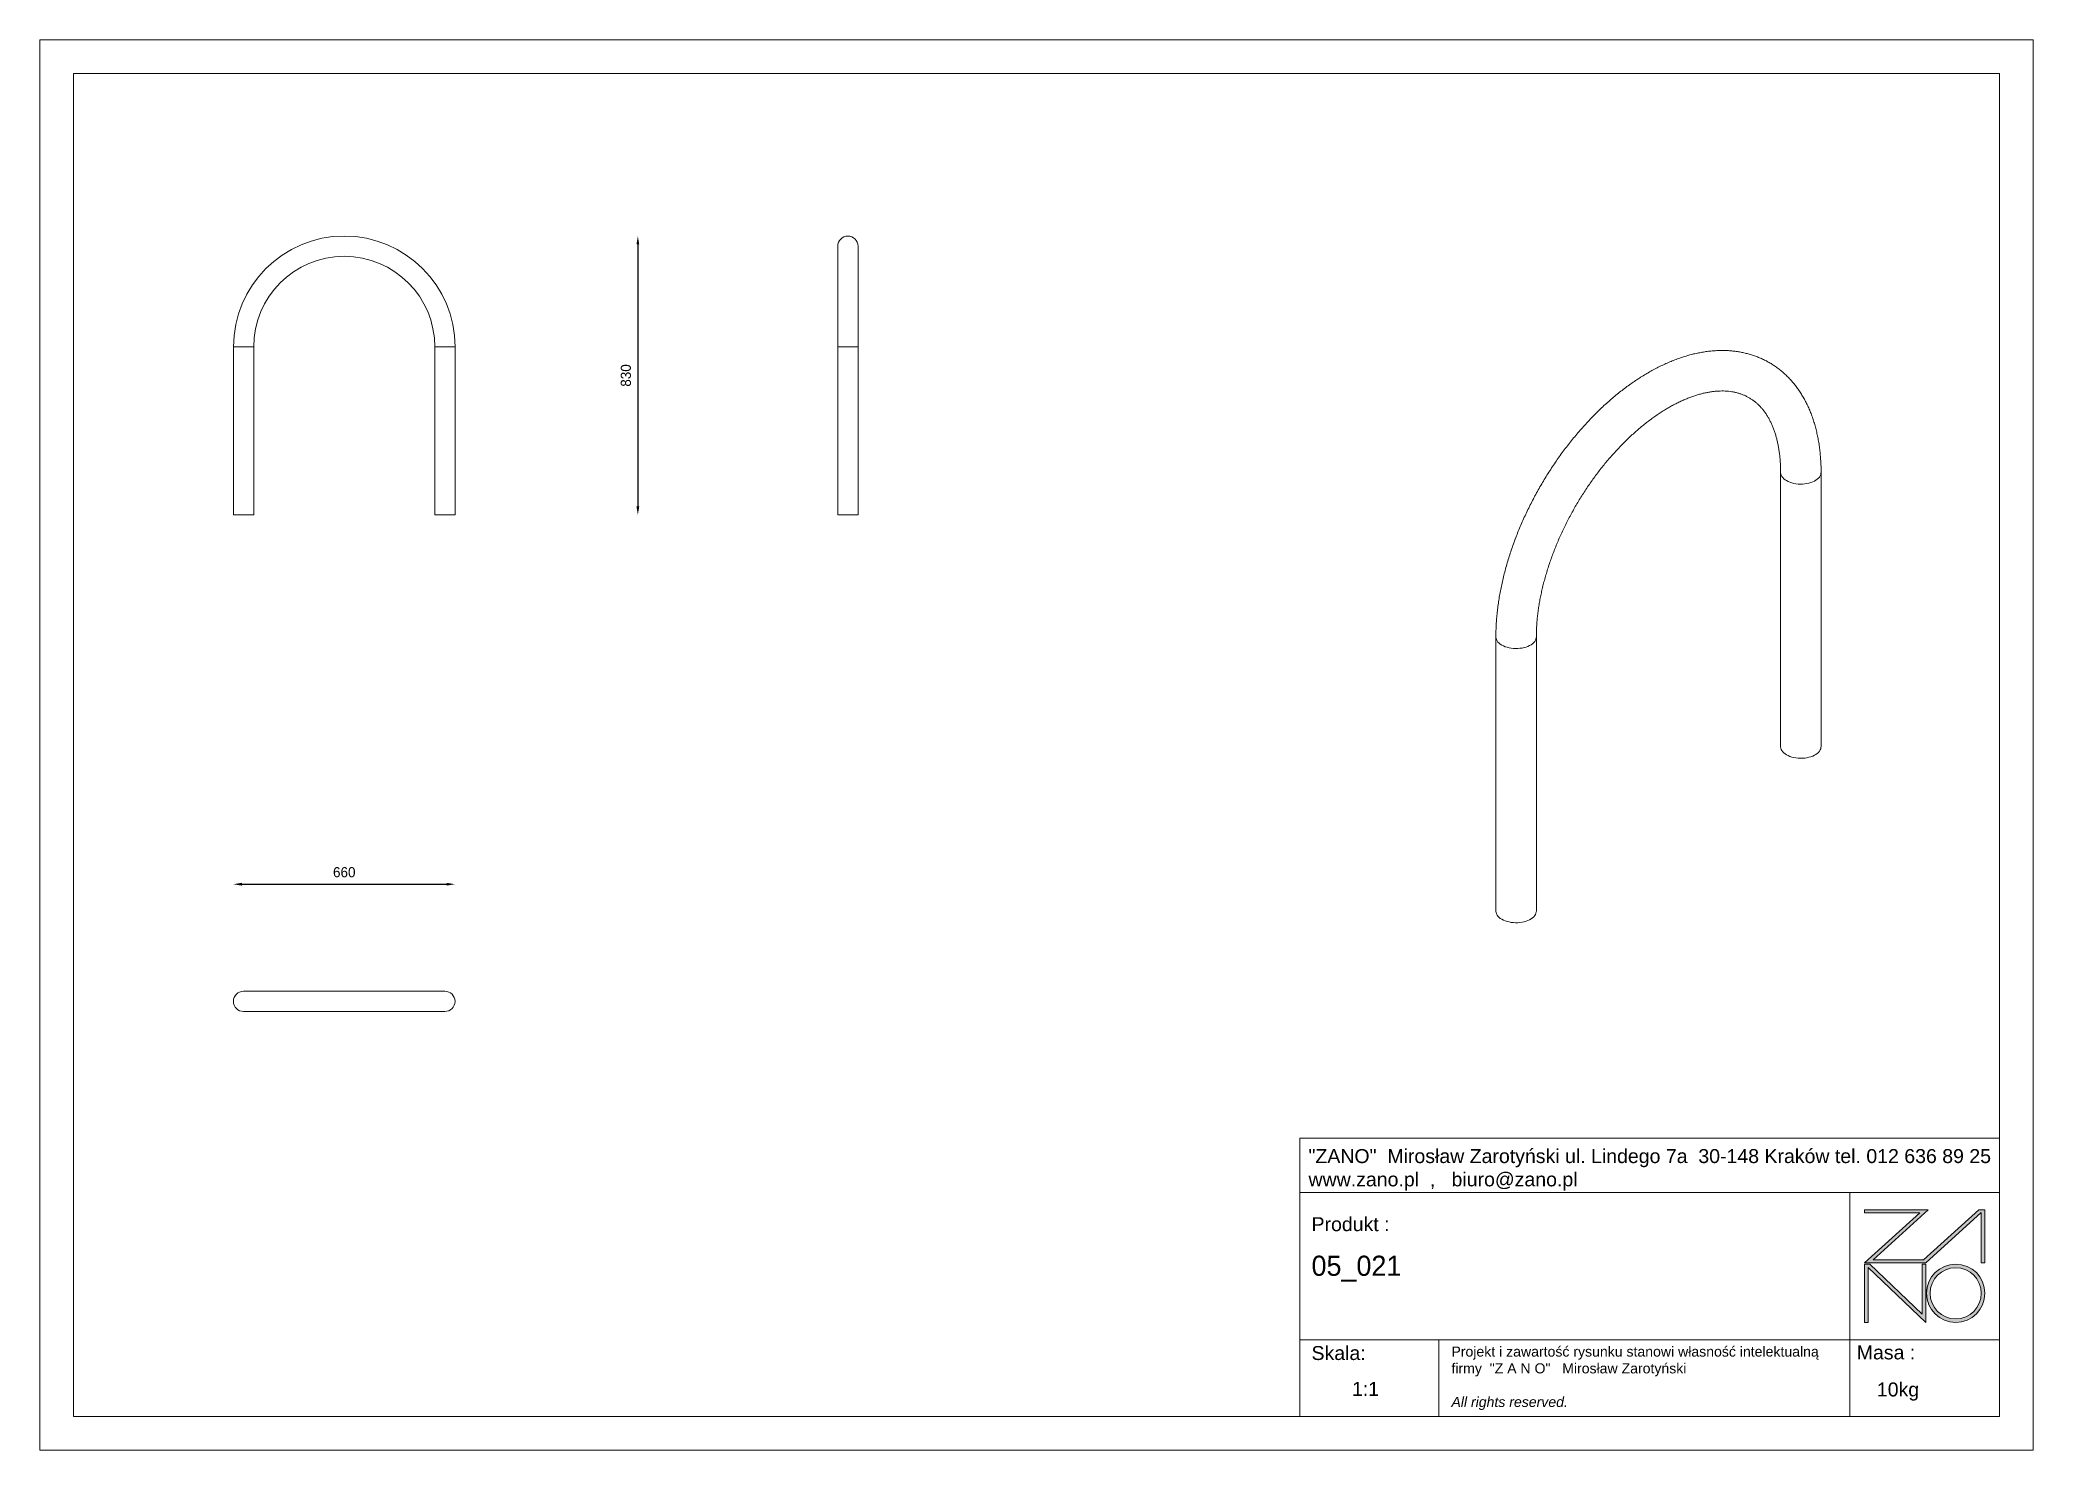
# Model space of a CAD drawing. Header units: millimetres. Extents: x -2278 to 3662, y -1254 to 2946.
import ezdxf

# ---------------------------------------------------------------- set-up
doc = ezdxf.new("R2010")
doc.units = ezdxf.units.MM
doc.header["$PDSIZE"] = -1
doc.layers.add('tabelka', color=155, linetype='Continuous')
doc.layers.add('WYMIAR', color=96, linetype='Continuous')
doc.dimstyles.new('1-1', dxfattribs={"dimtxt": 30, "dimasz": 25, "dimexe": 6.25, "dimexo": 30, "dimgap": 20.625, "dimtad": 1, "dimdec": 1, "dimtxsty": 'Standard', "dimcen": 0, "dimclrd": 2, "dimclre": 2, "dimclrt": 2, "dimadec": 0, "dimazin": 0, "dimtfac": 1, "dimtdec": 1, "dimtmove": 0, "dimatfit": 3, "dimfxl": 0, "dimarcsym": 0})

# ---------------------------------------------------------------- blocks, each defined once
blk = doc.blocks.new('zano')
at = {"layer": 'Defpoints', "lineweight": 5}
for points in [[(6270.2, 3716.2), (6270.2, 3707.4), (6434.8, 3707.4), (6270.2, 3558.4), (6452.4, 3558.4), (6617.9, 3708.2), (6617.9, 3558.4), (6628.6, 3558.4), (6628.6, 3716.2), (6610.7, 3716.2), (6446.1, 3567.2), (6295.4, 3567.2), (6459.9, 3716.2), (6270.2, 3716.2), (6270.2, 3707.4)], [(6270.2, 3554.4), (6286.2, 3554.4), (6441.7, 3405.6), (6441.7, 3554.4), (6452.4, 3554.4), (6452.4, 3380.5), (6281, 3544.6), (6281, 3380.5), (6270.2, 3380.5)]]:
    blk.add_hatch(color=251, dxfattribs=at).paths.add_polyline_path(points)
h = blk.add_hatch(color=251, dxfattribs=at)
h.paths.add_polyline_path([(6454.7, 3467.4, 1), (6628.6, 3467.4, 1)])
h.paths.add_polyline_path([(6617.9, 3467.4, -1), (6465.4, 3467.4, -1)], flags=16)
at = {"layer": 'Defpoints', "color": 251, "lineweight": 5}
blk.add_lwpolyline([(6434.8, 3707.4), (6270.2, 3558.4), (6452.4, 3558.4), (6617.9, 3708.2), (6617.9, 3558.4), (6628.6, 3558.4), (6628.6, 3716.2), (6610.7, 3716.2), (6446.1, 3567.2), (6295.4, 3567.2), (6459.9, 3716.2), (6270.2, 3716.2), (6270.2, 3707.4), (6432.1, 3707.4)], dxfattribs=at)
for points in [[(6270.2, 3716.2), (6270.2, 3707.4), (6434.8, 3707.4), (6270.2, 3558.4), (6452.4, 3558.4), (6617.9, 3708.2), (6617.9, 3558.4), (6628.6, 3558.4), (6628.6, 3716.2), (6610.7, 3716.2), (6446.1, 3567.2), (6295.4, 3567.2), (6459.9, 3716.2), (6270.2, 3716.2), (6270.2, 3707.4)], [(6270.2, 3554.4), (6286.2, 3554.4), (6441.7, 3405.6), (6441.7, 3554.4), (6452.4, 3554.4), (6452.4, 3380.5), (6281, 3544.6), (6281, 3380.5), (6270.2, 3380.5)]]:
    blk.add_lwpolyline(points, close=True, dxfattribs=at)
for radius in [87, 76.3]:
    blk.add_circle((6541.7, 3467.4), radius, dxfattribs=at)
blk = doc.blocks.new('TABELA')
at = {"layer": 'tabelka', "lineweight": 5}
for p, q in [((4587.4, 3929.4), (6672.4, 3929.4)), ((4587.4, 3767.6), (4587.4, 3929.4)), ((4587.4, 3929.4), (6672.4, 3929.4)), ((6226.5, 3767.6), (6226.5, 3329)), ((4587.4, 3329), (6672.4, 3329)), ((5001.6, 3329), (5001.6, 3100.4)), ((6226.5, 3329), (6226.5, 3100.4))]:
    blk.add_line(p, q, dxfattribs=at)
blk.add_lwpolyline([(4587.4, 3767.6), (6672.4, 3767.6), (6672.4, 3100.4), (4587.4, 3100.4)], close=True, dxfattribs=at)
blk.add_blockref('zano', (0, 0))
at = {"layer": 'tabelka', "lineweight": 5, "attachment_point": 1}
for s, insert, char_height, width in [('{\\fArial|b0|i0|c238|p34;"ZANO"  Mirosław Zarotyński ul. Lindego 7a  30-148 Kraków tel. 012 636 89 25\\Pwww.zano.pl  ,   biuro@zano.pl}', (4613, 3896.9), 41.595, 2040.38), ('{\\fArial|b0|i0|c238|p34;Produkt : }', (4622, 3694.1), 41.595, 265.273), ('{\\fCentury Gothic|b0|i0|c238|p34;05_021 }', (4622, 3579.5), 60, 713.135), ('{\\fArial|b0|i0|c238|p34;Skala: }', (4622, 3310.3), 41.595, 191.675), ('{\\fArial|b0|i0|c238|p34;Masa :}', (6246.7, 3312.2), 41.595, 200.457), ('{\\fArial|b0|i0|c238|p34;1:1}', (4742.5, 3203.5), 41.595, 42.482), ('{\\fArial|b0|i0|c238|p34;10kg}', (6306.7, 3201.8), 41.595, 42.482)]:
    blk.add_mtext(s, dxfattribs=dict(at, insert=insert, char_height=char_height, width=width))
at = {"layer": 'tabelka', "color": 1, "lineweight": 5, "insert": (5038.9, 3308.9), "char_height": 30, "width": 1186.12, "attachment_point": 1}
blk.add_mtext('{\\fArial|b0|i0|c0|p34;Projekt i zawartość rysunku stanowi własność intelektualną firmy \\fArial|b0|i0|c238|p34; "Z A N O"   Mirosław Zarotyński\\fArial|b0|i1|c238|p34;\\P\\PAll rights reserved.}', dxfattribs=at)
blk = doc.blocks.new('izometria')
at = {"color": 7, "linetype": 'Continuous', "lineweight": 15}
for p, q in [((-548.2, 1268.7), (-548.2, 860.4)), ((-487.9, 860.4), (-487.9, 1268.7)), ((-972.4, 1023.8), (-972.4, 615.5)), ((-912.1, 615.5), (-912.1, 1023.8))]:
    blk.add_line(p, q, dxfattribs=at)
at = {"color": 7, "linetype": 'Continuous', "lineweight": 15, "flags": 128}
for points in [[(-548.2, 1268.7), (-548.2, 1268.2), (-547.9, 1266.3), (-547.3, 1264.5), (-546.3, 1262.7), (-545, 1261), (-543.4, 1259.3), (-541.5, 1257.8), (-539.3, 1256.4)], [(-487.9, 1268.7), (-488, 1267.3), (-488.4, 1265.4), (-489.2, 1263.6), (-490.3, 1261.8), (-491.8, 1260.1), (-493.5, 1258.5), (-495.6, 1257.1), (-497.9, 1255.7), (-500.4, 1254.6), (-503.2, 1253.5), (-506.1, 1252.7), (-509.2, 1252), (-512.3, 1251.6), (-515.6, 1251.3), (-518.8, 1251.3), (-522.1, 1251.4), (-525.3, 1251.8), (-528.4, 1252.3), (-531.4, 1253.1), (-534.3, 1254), (-536.9, 1255.1), (-539.3, 1256.4), (-541.5, 1257.8), (-543.4, 1259.3), (-545, 1261), (-546.3, 1262.7), (-547.3, 1264.5), (-547.9, 1266.3), (-548.2, 1268.2), (-548.2, 1268.7)], [(-539.3, 1256.4), (-536.9, 1255.1), (-534.3, 1254), (-531.4, 1253.1), (-528.4, 1252.3), (-525.3, 1251.8), (-522.1, 1251.4), (-518.8, 1251.3), (-515.6, 1251.3), (-512.3, 1251.6), (-509.2, 1252), (-506.1, 1252.7), (-503.2, 1253.5), (-500.4, 1254.6), (-497.9, 1255.7), (-495.6, 1257.1), (-493.5, 1258.5), (-491.8, 1260.1), (-490.3, 1261.8), (-489.2, 1263.6), (-488.4, 1265.4), (-488, 1267.3), (-487.9, 1268.8)], [(-912.1, 1023.8), (-912.2, 1022.4), (-912.7, 1020.5), (-913.5, 1018.7), (-914.6, 1016.9), (-916, 1015.2), (-917.8, 1013.6), (-919.8, 1012.1), (-922.2, 1010.8), (-924.7, 1009.6), (-927.5, 1008.6), (-930.4, 1007.8), (-933.4, 1007.1), (-936.6, 1006.7), (-939.8, 1006.4), (-943.1, 1006.4), (-946.4, 1006.5), (-949.6, 1006.9), (-952.7, 1007.4), (-955.7, 1008.2), (-958.5, 1009.1), (-961.2, 1010.2), (-963.6, 1011.5), (-965.8, 1012.9), (-967.7, 1014.4), (-969.3, 1016), (-970.6, 1017.8), (-971.5, 1019.6), (-972.2, 1021.4), (-972.4, 1023.3), (-972.4, 1023.8)], [(-972.4, 1023.8), (-972.4, 1023.3), (-972.2, 1021.4), (-971.5, 1019.6), (-970.6, 1017.8), (-969.3, 1016), (-967.7, 1014.4), (-965.8, 1012.9), (-963.6, 1011.5)], [(-963.6, 1011.5), (-961.2, 1010.2), (-958.5, 1009.1), (-955.7, 1008.2), (-952.7, 1007.4), (-949.6, 1006.9), (-946.4, 1006.5), (-943.1, 1006.4), (-939.8, 1006.4), (-936.6, 1006.7), (-933.4, 1007.1), (-930.4, 1007.8), (-927.5, 1008.6), (-924.7, 1009.6), (-922.2, 1010.8), (-919.8, 1012.1), (-917.8, 1013.6), (-916, 1015.2), (-914.6, 1016.9), (-913.5, 1018.7), (-912.7, 1020.5), (-912.2, 1022.4), (-912.1, 1023.9)], [(-487.9, 860.4), (-488, 859), (-488.4, 857.1), (-489.2, 855.3), (-490.3, 853.5), (-491.8, 851.8), (-493.5, 850.3), (-495.6, 848.8), (-497.9, 847.5), (-500.4, 846.3), (-503.2, 845.3), (-506.1, 844.4), (-509.2, 843.8), (-512.3, 843.3), (-515.6, 843.1), (-518.8, 843), (-522.1, 843.2), (-525.3, 843.5), (-528.4, 844.1), (-531.4, 844.8), (-534.3, 845.8), (-536.9, 846.9), (-539.3, 848.1), (-541.5, 849.5), (-543.4, 851), (-545, 852.7), (-546.3, 854.4), (-547.3, 856.2), (-547.9, 858.1), (-548.2, 859.9), (-548.2, 860.4)], [(-972.4, 615.5), (-972.4, 615), (-972.2, 613.1), (-971.5, 611.3), (-970.6, 609.5), (-969.3, 607.8), (-967.7, 606.1), (-965.8, 604.6), (-963.6, 603.2)], [(-963.6, 603.2), (-961.2, 601.9), (-958.5, 600.8), (-955.7, 599.9), (-952.7, 599.2), (-949.6, 598.6), (-946.4, 598.2), (-943.1, 598.1), (-939.8, 598.1), (-936.6, 598.4), (-933.4, 598.9), (-930.4, 599.5), (-927.5, 600.3), (-924.7, 601.4), (-922.2, 602.5), (-919.8, 603.9), (-917.8, 605.3), (-916, 606.9), (-914.6, 608.6), (-913.5, 610.4), (-912.7, 612.2), (-912.2, 614.1), (-912.1, 615.5)]]:
    blk.add_lwpolyline(points, dxfattribs=at)
at = {"color": 7, "linetype": 'Continuous', "lineweight": 15}
for points, knots in [([(-487.9, 1268.7), (-487.9, 1270.2), (-487.9, 1274.7), (-488.1, 1281.9), (-488.6, 1290.4), (-489.4, 1298.7), (-490.3, 1306.9), (-491.6, 1315), (-493.1, 1322.9), (-494.8, 1330.6), (-496.7, 1338.1), (-499, 1345.5), (-501.4, 1352.7), (-504.1, 1359.6), (-507, 1366.4), (-510.2, 1372.9), (-513.6, 1379.2), (-517.2, 1385.2), (-521, 1391), (-525, 1396.6), (-529.2, 1401.9), (-533.6, 1406.9), (-538.2, 1411.7), (-543, 1416.2), (-548, 1420.4), (-553.1, 1424.4), (-558.4, 1428.1), (-563.8, 1431.5), (-569.4, 1434.6), (-575.2, 1437.5), (-581.1, 1440), (-587.1, 1442.3), (-593.3, 1444.3), (-599.5, 1446), (-606, 1447.5), (-612.5, 1448.6), (-619.2, 1449.5), (-625.9, 1450), (-632.8, 1450.3), (-639.8, 1450.2), (-646.8, 1449.9), (-654, 1449.2), (-661.2, 1448.3), (-668.5, 1447), (-675.9, 1445.5), (-683.3, 1443.6), (-690.8, 1441.5), (-698.3, 1439), (-705.8, 1436.3), (-713.4, 1433.2), (-720.9, 1429.9), (-728.5, 1426.3), (-736.1, 1422.4), (-743.6, 1418.3), (-751.1, 1413.9), (-758.6, 1409.2), (-766, 1404.3), (-773.4, 1399.1), (-780.8, 1393.7), (-788.1, 1388), (-795.3, 1382.1), (-802.5, 1376), (-809.6, 1369.7), (-816.6, 1363.2), (-823.5, 1356.4), (-830.3, 1349.5), (-837, 1342.4), (-843.6, 1335.1), (-850.2, 1327.6), (-856.6, 1320), (-862.8, 1312.2), (-869, 1304.2), (-875, 1296.1), (-880.9, 1287.9), (-886.6, 1279.5), (-892.2, 1271), (-897.7, 1262.4), (-902.9, 1253.7), (-908.1, 1244.8), (-913, 1235.9), (-917.8, 1226.9), (-922.4, 1217.9), (-926.9, 1208.7), (-931.1, 1199.5), (-935.2, 1190.3), (-939.1, 1181), (-942.7, 1171.7), (-946.2, 1162.3), (-949.5, 1152.9), (-952.6, 1143.6), (-955.4, 1134.2), (-958.1, 1124.8), (-960.5, 1115.4), (-962.8, 1106.1), (-964.8, 1096.8), (-966.5, 1087.5), (-968.1, 1078.3), (-969.4, 1069.1), (-970.5, 1060), (-971.3, 1051), (-972, 1042.1), (-972.3, 1033.4), (-972.4, 1027.3), (-972.4, 1024.1), (-972.4, 1023.8)], [0, 0, 0, 0, 0.00541, 0.01558, 0.025753, 0.035925, 0.046092, 0.05625, 0.066396, 0.076525, 0.086632, 0.096712, 0.106758, 0.116765, 0.126728, 0.136643, 0.146503, 0.156307, 0.166052, 0.175737, 0.185363, 0.194932, 0.204447, 0.213912, 0.223335, 0.232721, 0.242078, 0.251415, 0.26074, 0.270062, 0.279388, 0.288726, 0.298085, 0.307473, 0.316898, 0.326365, 0.335881, 0.34545, 0.355074, 0.364755, 0.374493, 0.384288, 0.394137, 0.404036, 0.413982, 0.42397, 0.433995, 0.444051, 0.454134, 0.464238, 0.474358, 0.484491, 0.494631, 0.504777, 0.514925, 0.525073, 0.535217, 0.545358, 0.555493, 0.565623, 0.575746, 0.585862, 0.595972, 0.606075, 0.61617, 0.626259, 0.636342, 0.646419, 0.656491, 0.666557, 0.676618, 0.686676, 0.696729, 0.70678, 0.716828, 0.726874, 0.736918, 0.746961, 0.757004, 0.767047, 0.777091, 0.787136, 0.797182, 0.80723, 0.817282, 0.827336, 0.837394, 0.847457, 0.857524, 0.867597, 0.877676, 0.887761, 0.897853, 0.907953, 0.91806, 0.928174, 0.938297, 0.948427, 0.958566, 0.968712, 0.978866, 0.989026, 0.998649, 1, 1, 1, 1]), ([(-912.1, 1023.8), (-912.1, 1025), (-912.1, 1028.7), (-911.9, 1034.8), (-911.5, 1042.2), (-910.9, 1049.8), (-910.1, 1057.5), (-909, 1065.3), (-907.8, 1073.2), (-906.4, 1081.3), (-904.7, 1089.3), (-902.8, 1097.5), (-900.8, 1105.7), (-898.5, 1114), (-896, 1122.4), (-893.4, 1130.7), (-890.5, 1139.1), (-887.4, 1147.5), (-884.2, 1155.9), (-880.7, 1164.3), (-877.1, 1172.6), (-873.3, 1181), (-869.3, 1189.2), (-865.2, 1197.5), (-860.9, 1205.6), (-856.4, 1213.7), (-851.7, 1221.8), (-847, 1229.7), (-842, 1237.5), (-837, 1245.2), (-831.8, 1252.8), (-826.5, 1260.3), (-821.1, 1267.6), (-815.5, 1274.8), (-809.9, 1281.8), (-804.1, 1288.7), (-798.3, 1295.3), (-792.4, 1301.8), (-786.4, 1308.1), (-780.4, 1314.2), (-774.3, 1320.2), (-768.1, 1325.9), (-762, 1331.3), (-755.7, 1336.6), (-749.5, 1341.6), (-743.3, 1346.4), (-737, 1351), (-730.8, 1355.3), (-724.5, 1359.4), (-718.3, 1363.2), (-712.1, 1366.8), (-706, 1370.1), (-699.9, 1373.2), (-693.8, 1376), (-687.8, 1378.5), (-681.9, 1380.8), (-676.1, 1382.9), (-670.4, 1384.6), (-664.7, 1386.2), (-659.2, 1387.4), (-653.7, 1388.4), (-648.4, 1389.2), (-643.1, 1389.7), (-638, 1389.9), (-633, 1390), (-628.1, 1389.7), (-623.3, 1389.2), (-618.7, 1388.5), (-614.1, 1387.5), (-609.6, 1386.3), (-605.3, 1384.8), (-601, 1383), (-596.8, 1380.9), (-592.8, 1378.5), (-588.9, 1375.9), (-585.2, 1373), (-581.6, 1369.8), (-578.3, 1366.4), (-575.1, 1362.7), (-572.1, 1358.8), (-569.2, 1354.7), (-566.6, 1350.4), (-564.1, 1345.9), (-561.8, 1341.1), (-559.7, 1336.2), (-557.7, 1331), (-555.9, 1325.6), (-554.3, 1320), (-552.9, 1314.2), (-551.6, 1308.2), (-550.6, 1302), (-549.7, 1295.6), (-549, 1289.1), (-548.5, 1282.3), (-548.2, 1275.5), (-548.2, 1270.9), (-548.2, 1268.7)], [0, 0, 0, 0, 0.005449, 0.015871, 0.026302, 0.036741, 0.04719, 0.057649, 0.068118, 0.078598, 0.089088, 0.099588, 0.110098, 0.120617, 0.131145, 0.141681, 0.152224, 0.162775, 0.173331, 0.183894, 0.194461, 0.205033, 0.215608, 0.226187, 0.236767, 0.247349, 0.257931, 0.268514, 0.279095, 0.289675, 0.300253, 0.310828, 0.321399, 0.331965, 0.342526, 0.353082, 0.36363, 0.374172, 0.384706, 0.395231, 0.405747, 0.416253, 0.426749, 0.437235, 0.447709, 0.458172, 0.468624, 0.479065, 0.489494, 0.499913, 0.510322, 0.520723, 0.531117, 0.541506, 0.551892, 0.56228, 0.572671, 0.583072, 0.593488, 0.603927, 0.614397, 0.624909, 0.635476, 0.646112, 0.656832, 0.667656, 0.678604, 0.689695, 0.700949, 0.712384, 0.724006, 0.735812, 0.747778, 0.759856, 0.771977, 0.784041, 0.79598, 0.807751, 0.819331, 0.830721, 0.841933, 0.852986, 0.863901, 0.8747, 0.885403, 0.896029, 0.906593, 0.917109, 0.927588, 0.938039, 0.948472, 0.958893, 0.969306, 0.979718, 0.990129, 1, 1, 1, 1])]:
    blk.add_open_spline(points, degree=3, knots=knots, dxfattribs=at)
blk = doc.blocks.new('front')
at = {"color": 7, "linetype": 'Continuous', "lineweight": 15}
for p, q in [((-15, 1332.8), (-15, 832.8)), ((45.3, 1332.8), (-15, 1332.8)), ((45.3, 832.8), (45.3, 1332.8)), ((585, 1332.8), (585, 832.8)), ((585, 1332.8), (645.3, 1332.8)), ((645.3, 832.8), (645.3, 1332.8)), ((-15, 832.8), (45.3, 832.8)), ((645.3, 832.8), (585, 832.8))]:
    blk.add_line(p, q, dxfattribs=at)
for radius, start, end in [(330.2, 0, 180), (269.9, 90, 180), (269.9, 0, 90)]:
    blk.add_arc((315.1, 1332.8), radius, start, end, dxfattribs=at)
blk = doc.blocks.new('bok')
at = {"color": 7, "linetype": 'Continuous', "lineweight": 15}
for p, q in [((1581.3, 1632.8), (1581.3, 1332.8)), ((1641.6, 1332.8), (1641.6, 1632.8)), ((1581.3, 1332.8), (1581.3, 832.8)), ((1641.6, 1332.8), (1581.3, 1332.8)), ((1581.3, 1332.8), (1611.5, 1332.8)), ((1611.5, 1332.8), (1641.6, 1332.8)), ((1641.6, 832.8), (1641.6, 1332.8)), ((1581.3, 832.8), (1611.5, 832.8)), ((1611.5, 832.8), (1641.6, 832.8))]:
    blk.add_line(p, q, dxfattribs=at)
blk.add_arc((1611.5, 1632.8), 30.2, 0, 180, dxfattribs=at)
blk = doc.blocks.new('rzut')
at = {"color": 7, "linetype": 'Continuous', "lineweight": 15}
for p, q in [((615.1, -513.3), (15.1, -513.3)), ((15.1, -573.6), (615.1, -573.6))]:
    blk.add_line(p, q, dxfattribs=at)
for centre, radius, start, end in [((15.1, -543.5), 30.2, 90, 270), ((15.1, -543.5), 30.2, 90, 180), ((615.1, -543.5), 30.2, 270, 90), ((615.1, -543.5), 30.2, 0, 90), ((15.1, -543.5), 30.2, 180, 270), ((615.1, -543.5), 30.1, 270, 0)]:
    blk.add_arc(centre, radius, start, end, dxfattribs=at)
blk = doc.blocks.new('*D12')
at = {"layer": 'Defpoints', "color": 0}
for p in [(-1370.5, 2361.8), (-1040.4, 1531.7), (-495.6, 1531.7)]:
    blk.add_point(p, dxfattribs=at)
at = {"layer": 'WYMIAR', "color": 2, "lineweight": -2}
blk.add_line((-495.6, 2336.8), (-495.6, 1556.7), dxfattribs=at)
at = {"layer": 'WYMIAR', "color": 2}
for points in [[(-499.7, 2336.8), (-491.4, 2336.8), (-495.6, 2361.8)], [(-499.7, 1556.7), (-491.4, 1556.7), (-495.6, 1531.7)]]:
    blk.add_solid(points, dxfattribs=at)
at = {"layer": 'WYMIAR', "color": 2, "insert": (-531.2, 1946.7), "char_height": 30, "attachment_point": 5, "rotation": 90}
blk.add_mtext('830', dxfattribs=at)
blk = doc.blocks.new('*D14')
at = {"layer": 'Defpoints', "color": 0}
for p in [(-1040.4, 431.5), (-1700.7, 82.7), (-1040.4, 82.7)]:
    blk.add_point(p, dxfattribs=at)
at = {"layer": 'WYMIAR', "color": 2, "lineweight": -2}
blk.add_line((-1675.7, 431.5), (-1065.4, 431.5), dxfattribs=at)
at = {"layer": 'WYMIAR', "color": 2}
for points in [[(-1675.7, 435.7), (-1675.7, 427.3), (-1700.7, 431.5)], [(-1065.4, 435.7), (-1065.4, 427.3), (-1040.4, 431.5)]]:
    blk.add_solid(points, dxfattribs=at)
at = {"layer": 'WYMIAR', "color": 2, "insert": (-1370.5, 467.1), "char_height": 30, "attachment_point": 5}
blk.add_mtext('660', dxfattribs=at)

msp = doc.modelspace()

# ---------------------------------------------------------------- linework, layer by layer
at = {"layer": 'tabelka', "lineweight": 5}
for points in [[(-2277.61, 2946.16), (3662.39, 2946.16), (3662.39, -1253.84), (-2277.61, -1253.84)], [(-2177.61, 2846.16), (3562.39, 2846.16), (3562.39, -1153.84), (-2177.61, -1153.84)]]:
    msp.add_lwpolyline(points, close=True, dxfattribs=at)

# ---------------------------------------------------------------- block references
for name, p in [('front', (-1685.66, 698.88)), ('bok', (-1481.07, 698.88)), ('rzut', (-1685.66, 626.15)), ('TABELA', (-3109.99, -4254.25))]:
    msp.add_blockref(name, p)
at = {"xscale": 2, "yscale": 2, "zscale": 2}
msp.add_blockref('izometria', (4006.21, -879.32), dxfattribs=at)

# ---------------------------------------------------------------- dimensions: what is measured, and where the dimension line sits
at = {"layer": 'WYMIAR'}
dim = msp.add_linear_dim(base=(-495.57, 1531.66), p1=(-1370.54, 2361.81), p2=(-1040.39, 1531.66), angle=90, text='830', dimstyle='1-1', override={"dimse1": 1, "dimse2": 1}, dxfattribs=at)
dim.commit()
dim.dimension.update_dxf_attribs({"geometry": '*D12', "text_midpoint": (-531.19, 1946.74)})
dim = msp.add_linear_dim(base=(-1040.39, 431.5), p1=(-1700.69, 82.68), p2=(-1040.39, 82.68), text='660', dimstyle='1-1', override={"dimse1": 1, "dimse2": 1}, dxfattribs=at)
dim.commit()
dim.dimension.update_dxf_attribs({"geometry": '*D14', "text_midpoint": (-1370.54, 467.12)})

doc.saveas('drawing.dxf')
